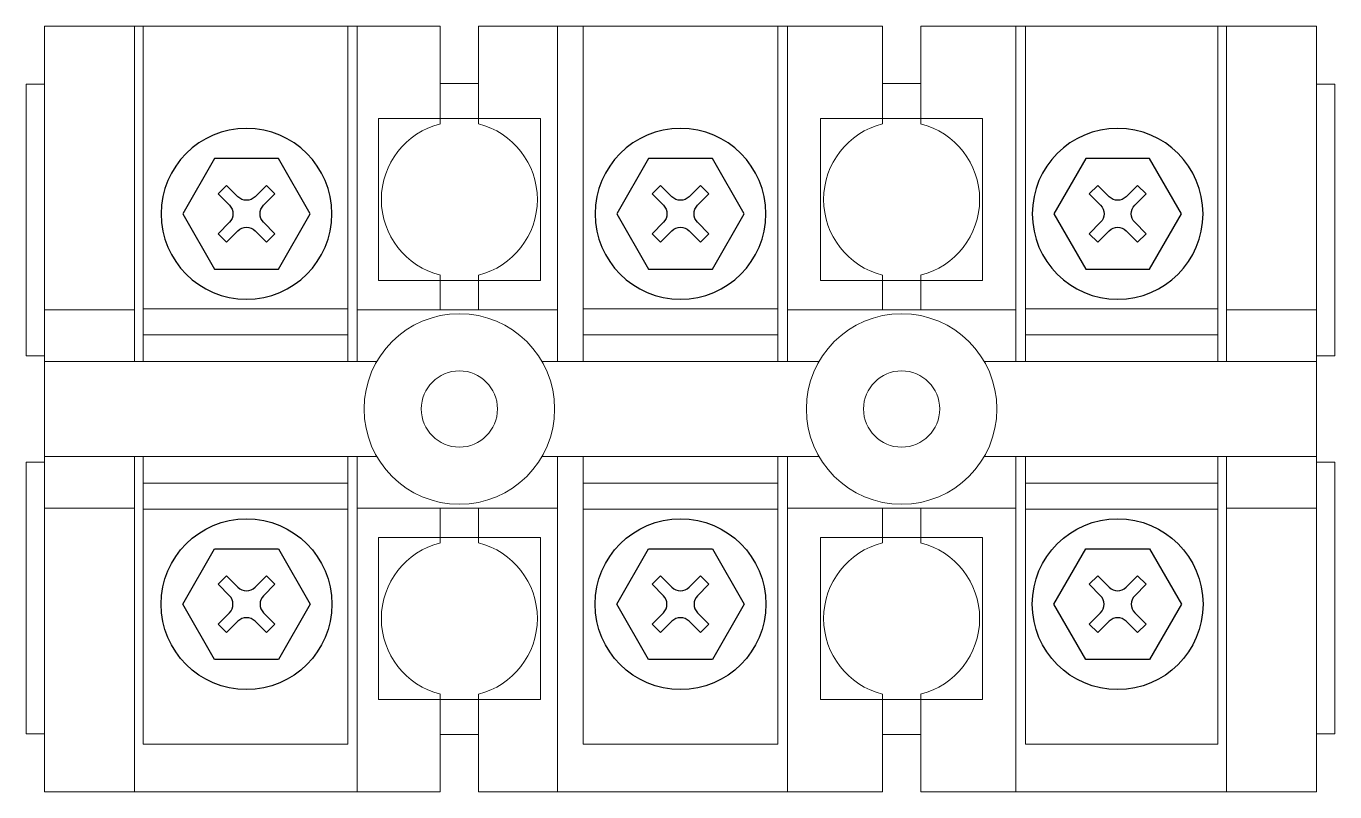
# Model space of a CAD drawing. Header units: millimetres. Extents: x 0 to 115, y 0 to 68.
import ezdxf

# ---------------------------------------------------------------- set-up
doc = ezdxf.new("R2010")
doc.units = ezdxf.units.MM
doc.layers.add('3', color=3, linetype='Continuous')
doc.layers.add('hw_VTP', color=7, linetype='Continuous', lineweight=13)

# ---------------------------------------------------------------- blocks, each defined once
blk = doc.blocks.new('1')
at = {"layer": '3'}
for p, q in [((-1.527, 1.069), (-1.069, 1.527)), ((-1.069, 1.527), (-0.458, 0.916)), ((0.458, 0.916), (1.069, 1.527)), ((1.069, 1.527), (1.527, 1.069)), ((-1.527, 1.069), (-0.916, 0.458)), ((0.916, 0.458), (1.527, 1.069)), ((-1.527, -1.069), (-0.916, -0.458)), ((0.916, -0.458), (1.527, -1.069)), ((-1.527, -1.069), (-1.069, -1.527)), ((-1.069, -1.527), (-0.458, -0.916)), ((0.458, -0.916), (1.069, -1.527)), ((1.069, -1.527), (1.527, -1.069))]:
    blk.add_line(p, q, dxfattribs=at)
blk.add_lwpolyline([(-1.715, -2.97), (-3.429, 0), (-1.715, 2.97), (1.715, 2.97), (3.429, 0), (1.715, -2.97)], close=True, dxfattribs=at)
blk.add_circle((0, 0), 4.59, dxfattribs=at)
for centre, start, end in [((0, 1.375), 225, 315), ((-1.375, 0), 315, 45), ((1.375, 0), 135, 225), ((0, -1.375), 45, 135)]:
    blk.add_arc(centre, 0.648, start, end, dxfattribs=at)
blk = doc.blocks.new('CD_3P-150A')
at = {"layer": 'hw_VTP', "linetype": 'Continuous'}
for p, q in [((-36.57, 33.75), (-36.57, -33.75)), ((-1.68, 33.75), (-36.57, 33.75)), ((-28.64, 33.75), (-28.64, 4.2)), ((-27.88, 33.75), (-27.88, 4.2)), ((-9.84, 33.75), (-9.84, 4.2)), ((-9, 33.75), (-9, 4.2)), ((-1.68, 33.75), (-1.68, 25.15)), ((1.68, 33.75), (1.68, 25.15)), ((37.32, 33.75), (1.68, 33.75)), ((8.64, 33.75), (8.64, 4.2)), ((10.91, 33.75), (10.91, 4.2)), ((28.09, 33.75), (28.09, 4.2)), ((28.93, 33.75), (28.93, 4.2)), ((37.32, 33.75), (37.32, 25.15)), ((75.57, 33.75), (40.68, 33.75)), ((40.68, 33.75), (40.68, 25.15)), ((49.07, 33.75), (49.07, 4.2)), ((49.91, 33.75), (49.91, 4.2)), ((66.88, 33.75), (66.88, 4.2)), ((67.64, 4.2), (67.64, 33.75)), ((75.57, -33.75), (75.57, 33.75)), ((-38.2, 4.7), (-38.2, 28.63)), ((-38.2, 28.63), (-36.57, 28.63)), ((-1.68, 28.71), (1.68, 28.71)), ((40.68, 28.71), (37.32, 28.71)), ((77.2, 28.63), (75.57, 28.63)), ((77.2, 4.7), (77.2, 28.63)), ((1.68, 25.61), (-1.68, 25.61)), ((40.68, 25.61), (37.32, 25.61)), ((-1.68, 11.79), (-1.68, 8.73)), ((1.68, 11.79), (1.68, 8.73)), ((37.32, 11.79), (37.32, 8.73)), ((40.68, 11.79), (40.68, 8.73)), ((-28.64, 8.73), (-36.57, 8.73)), ((-27.88, 8.82), (-9.84, 8.82)), ((-9, 8.73), (8.64, 8.73)), ((10.91, 8.82), (28.09, 8.82)), ((49.07, 8.73), (28.93, 8.73)), ((49.91, 8.82), (66.88, 8.82)), ((67.64, 8.73), (75.57, 8.73)), ((-27.88, 6.55), (-9.84, 6.55)), ((10.91, 6.55), (28.09, 6.55)), ((49.91, 6.55), (66.88, 6.55)), ((-36.57, 4.7), (-38.2, 4.7)), ((75.57, 4.7), (77.2, 4.7)), ((-36.57, 4.2), (-7.27, 4.2)), ((7.27, 4.2), (31.73, 4.2)), ((46.27, 4.2), (75.57, 4.2)), ((-36.57, -4.2), (-7.27, -4.2)), ((-28.64, -4.2), (-28.64, -33.75)), ((-27.88, -4.2), (-27.88, -29.55)), ((-9.84, -4.2), (-9.84, -29.55)), ((-9, -4.2), (-9, -33.75)), ((7.27, -4.2), (31.73, -4.2)), ((8.64, -4.2), (8.64, -33.75)), ((10.91, -4.2), (10.91, -29.55)), ((28.09, -4.2), (28.09, -29.55)), ((28.93, -4.2), (28.93, -33.75)), ((46.27, -4.2), (75.57, -4.2)), ((49.07, -4.2), (49.07, -33.75)), ((49.91, -4.2), (49.91, -29.55)), ((66.88, -4.2), (66.88, -29.55)), ((67.64, -33.75), (67.64, -4.2)), ((-38.2, -28.63), (-38.2, -4.7)), ((-36.57, -4.7), (-38.2, -4.7)), ((75.57, -4.7), (77.2, -4.7)), ((77.2, -28.63), (77.2, -4.7)), ((-27.88, -6.55), (-9.84, -6.55)), ((10.91, -6.55), (28.09, -6.55)), ((49.91, -6.55), (66.88, -6.55)), ((-28.64, -8.73), (-36.57, -8.73)), ((-27.88, -8.82), (-9.84, -8.82)), ((-9, -8.73), (8.64, -8.73)), ((-1.68, -11.79), (-1.68, -8.73)), ((1.68, -11.79), (1.68, -8.73)), ((10.91, -8.82), (28.09, -8.82)), ((49.07, -8.73), (28.93, -8.73)), ((37.32, -11.79), (37.32, -8.73)), ((40.68, -11.79), (40.68, -8.73)), ((49.91, -8.82), (66.88, -8.82)), ((67.64, -8.73), (75.57, -8.73)), ((-1.68, -33.75), (-1.68, -25.15)), ((1.68, -33.75), (1.68, -25.15)), ((37.32, -33.75), (37.32, -25.15)), ((40.68, -33.75), (40.68, -25.15)), ((1.68, -25.61), (-1.68, -25.61)), ((40.68, -25.61), (37.32, -25.61)), ((-38.2, -28.63), (-36.57, -28.63)), ((-1.68, -28.71), (1.68, -28.71)), ((40.68, -28.71), (37.32, -28.71)), ((77.2, -28.63), (75.57, -28.63)), ((-27.88, -29.55), (-9.84, -29.55)), ((10.91, -29.55), (28.09, -29.55)), ((49.91, -29.55), (66.88, -29.55)), ((-36.57, -33.75), (-1.68, -33.75)), ((1.68, -33.75), (37.32, -33.75)), ((40.68, -33.75), (75.57, -33.75))]:
    blk.add_line(p, q, dxfattribs=at)
for points in [[(-1.68, 25.61), (-7.14, 25.61), (-7.14, 11.33), (7.14, 11.33), (7.14, 25.61), (1.68, 25.61)], [(37.32, 25.61), (31.86, 25.61), (31.86, 11.33), (46.14, 11.33), (46.14, 25.61), (40.68, 25.61)], [(-1.68, -25.61), (-7.14, -25.61), (-7.14, -11.33), (7.14, -11.33), (7.14, -25.61), (1.68, -25.61)], [(37.32, -25.61), (31.86, -25.61), (31.86, -11.33), (46.14, -11.33), (46.14, -25.61), (40.68, -25.61)]]:
    blk.add_lwpolyline(points, dxfattribs=at)
for centre, radius in [((0, 0), 8.4), ((39, 0), 8.4), ((0, 0), 3.36), ((39, 0), 3.36)]:
    blk.add_circle(centre, radius, dxfattribs=at)
for centre, start, end in [((0, 18.47), 104.117, 255.883), ((0, 18.47), 284.117, 75.883), ((39, 18.47), 104.117, 255.883), ((39, 18.47), 284.117, 75.883), ((0, -18.47), 104.117, 255.883), ((0, -18.47), 284.117, 75.883), ((39, -18.47), 104.117, 255.883), ((39, -18.47), 284.117, 75.883)]:
    blk.add_arc(centre, 6.88, start, end, dxfattribs=at)
at = {"layer": 'hw_VTP', "color": 0, "linetype": 'ByBlock'}
for p in [(-28.64, 33.75), (-9, 33.75), (49.07, 33.75), (67.64, 33.75)]:
    blk.add_point(p, dxfattribs=at)
at = {"layer": 'hw_VTP', "xscale": -1.640236686390461, "yscale": 1.640236686390494, "zscale": 1.640236686390459, "rotation": 180}
for p in [(-18.77, 17.21), (19.5, 17.21), (58.05, 17.21)]:
    blk.add_blockref('1', p, dxfattribs=at)
at = {"layer": 'hw_VTP', "xscale": 1.640236686390461, "yscale": 1.640236686390461, "zscale": 1.640236686390461}
for p in [(-18.77, -17.21), (19.5, -17.21), (58.05, -17.21)]:
    blk.add_blockref('1', p, dxfattribs=at)

msp = doc.modelspace()

# ---------------------------------------------------------------- block references
at = {"color": 3}
msp.add_blockref('CD_3P-150A', (38.2, 33.75), dxfattribs=at)

doc.saveas('drawing.dxf')
